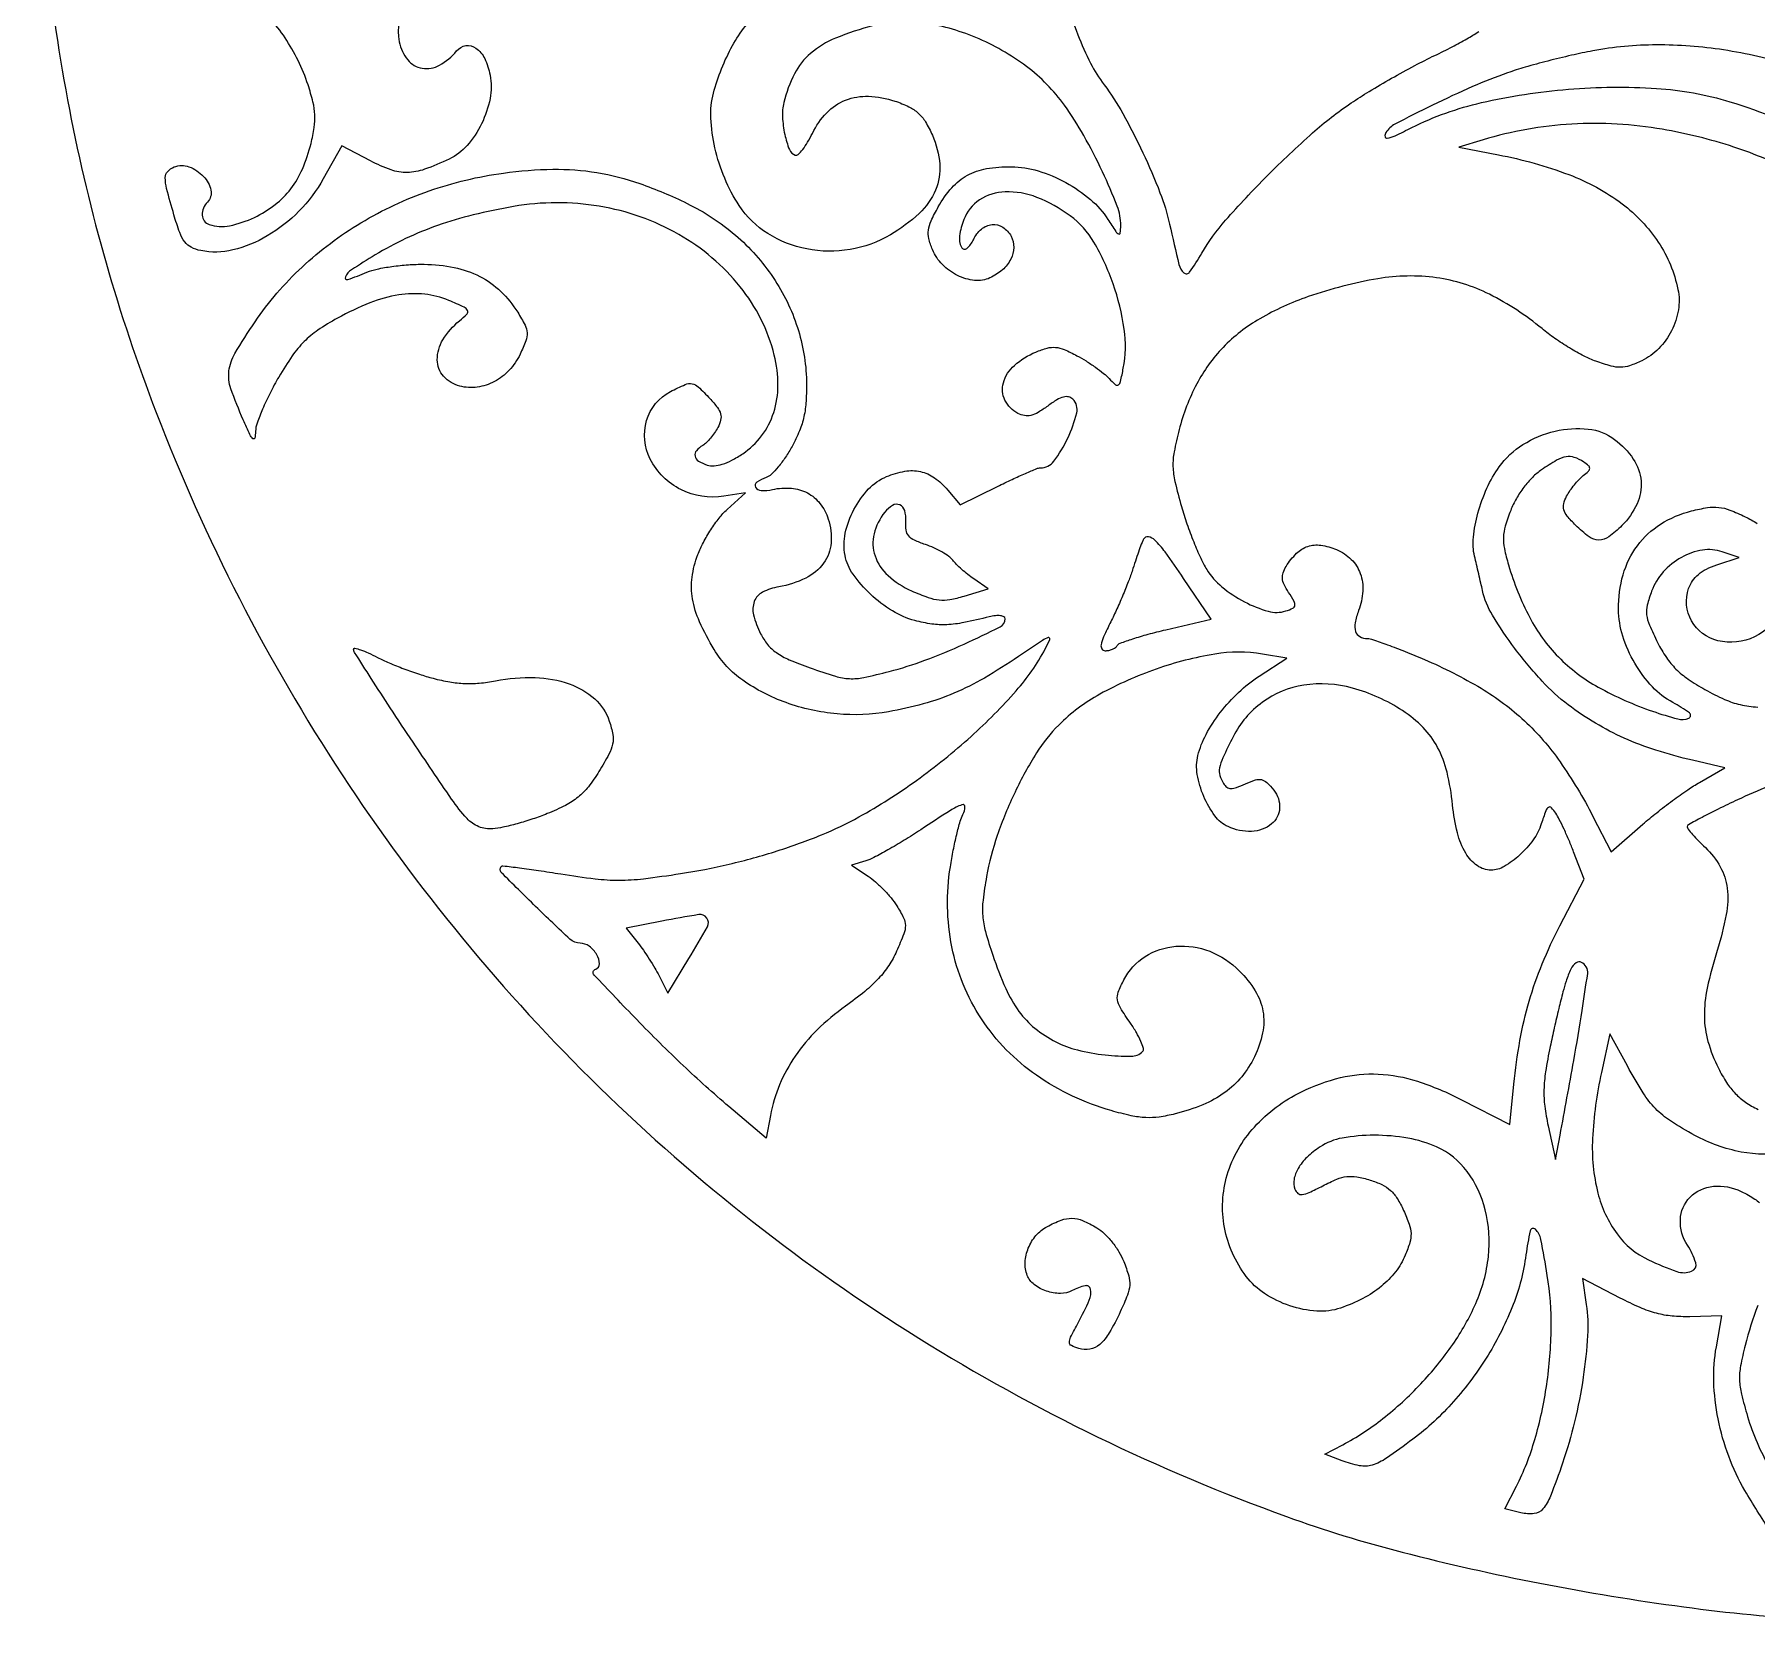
# Model space of a CAD drawing. Extents: x 110 to 728, y 29 to 646.
# Drawn here: x 109.6 to 392.4, y 29.9 to 290.1 of the extents above; entities that cross this region are included whole.
import ezdxf

# ---------------------------------------------------------------- set-up
doc = ezdxf.new("R2010")
doc.units = 0

msp = doc.modelspace()

# ---------------------------------------------------------------- linework, layer by layer
for points in [[(109.722688, 330.233605, 0.041653), (115.373704, 277.792377, 0.04429), (129.609597, 228.121982, 0.053354), (160.138071, 168.650332, 0.054177), (202.4258, 117.320261, 0.054097), (254.81626, 76.208762, 0.052894), (315.191356, 46.927019, 0.023581), (334.172711, 41.081749, 0.014873), (356.795045, 35.979335, 0.014596), (380.416446, 32.096991, 0.018319), (402.5, 29.946427, 0.018207)], [(170.93955, 295.471614, 0.218296), (169.517858, 288.918694, 0.113689), (170.922651, 285.954823, 0.188292), (173.279972, 284.575036, 0.169529), (176.147484, 285.092497, 0.091169), (178.93725, 287.42439, -0.181107), (180.459742, 288.295592, -0.198916), (182.107693, 287.907488, -0.126127), (183.557636, 286.171547, -0.064964), (184.441198, 283.461751, -0.094499), (184.429684, 279.613874, -0.065812), (183.047958, 275.484028, -0.066503), (180.66461, 271.902078, -0.102655), (177.705798, 269.67008, -0.024679), (173.669974, 268.000077, -0.080517), (170.835419, 267.477521, -0.090878), (168.172948, 267.906209, -0.036964), (164.800898, 269.391068), (160.122424, 271.878637), (157.060347, 266.452935, -0.065305), (153.065494, 261.134535, -0.06658), (147.857936, 257.066334, -0.072433), (142.215513, 254.775955, -0.110036), (136.944715, 254.661057, -0.066633), (135.369015, 255.201591, -0.116115), (134.313148, 256.081461, -0.074731), (133.481376, 257.619734, -0.0159), (132.536757, 260.521556, -0.006134), (131.338036, 264.842065, -0.065822), (131.108412, 266.64156, -0.185574), (131.505345, 267.660385, -0.117007), (132.572442, 268.389425, -0.181103), (135.002777, 268.409074, -0.115907), (137.389806, 266.841676, -0.136045), (138.597405, 264.56978, -0.256281), (138.032783, 262.632783, 0.205333), (137.17518, 260.487882, 0.317668), (138.319753, 258.950104, 0.128789), (141.669301, 258.750199, 0.063656), (145.738228, 260.115324, 0.05047), (149.135121, 262.205906, 0.066173), (151.710537, 264.777743, 0.062542), (153.624554, 268.051806, 0.039376), (155.04265, 272.2551, 0.023801), (155.571807, 274.877877, 0.050834), (155.67481, 276.939993, 0.048052), (155.360574, 279.052006, 0.01924), (154.545793, 281.862129, 0.066558), (150.782505, 289.581621, 0.080999), (145.317409, 295.469605, 0.084888)], [(247.408737, 291.607136, 0.031862), (241.144125, 289.518916, 0.081189), (237.067326, 287.033531, 0.097028), (234.420828, 283.678223, 0.060048), (232.67238, 278.953569, 0.070501), (232.447828, 276.564599, 0.04197), (232.821544, 273.726807, 0.039861), (233.573642, 271.247337, 0.225412), (234.55452, 270.327684, 0.27554), (235.031375, 270.438308, 0.035063), (235.767956, 271.253134, 0.033053), (236.577272, 272.439092, 0.021509), (237.35767, 273.903128, -0.080738), (239.708573, 277.282222, -0.107373), (242.813624, 279.351779, -0.103573), (246.586496, 279.98994, -0.070843), (250.875693, 279.208102, -0.030535), (253.203856, 278.270635, -0.073606), (254.742376, 277.238732, -0.073665), (255.915284, 275.80593, -0.030622), (257.067742, 273.579762, -0.084559), (258.262375, 268.857001, -0.120425), (257.573005, 264.603034, -0.105766), (254.880725, 260.759984, -0.054769), (250.154628, 257.244731, -0.091131), (243.532735, 254.840064, -0.089716), (236.450429, 254.927756, -0.092826), (230.045348, 257.459739, -0.106555), (225.348337, 262.049814, -0.047184), (222.955791, 266.532078, -0.042636), (221.348238, 271.536972, -0.04481), (220.680765, 276.414266, -0.076577), (221.116324, 280.492102, -0.06099), (224.244364, 288.298914, -0.083139), (228.937376, 294.236918, -0.081046)], [(278.876666, 295.912371, 0.019793), (280.921937, 290.092902, 0.023655), (283.039505, 285.412181, 0.043453), (285.256574, 281.868042, -0.034753), (288.328909, 277.14137, -0.016903), (291.611299, 270.728761, -0.016855), (294.428784, 264.167202, -0.038132), (296.002609, 259, 0.00423), (297.542198, 252.361384, 0.151242), (298.340114, 251.019797, 0.45028), (299.294492, 251.127273, 0.020601), (301.289161, 254.230443, -0.048029), (305.196652, 259.634089, -0.015144), (312.014798, 266.918534, -0.015629), (319.491805, 273.981227, -0.032724), (325.808913, 278.886303, -0.012657), (328.760416, 280.776019, -0.007016), (332.450402, 282.938784, -0.006993), (336.251401, 285.025812, -0.011196), (339.558913, 286.688293, 0.00842), (342.410921, 288.102043, 0.013109), (344.814181, 289.425142, 0.00727), (346.75353, 290.598261, 0.258604)], [(394.623396, 44.551429, -0.014577), (390.466735, 51.192069, -0.043232), (387.798205, 56.806181, -0.040211), (386.056961, 62.93242, -0.041272), (385.352689, 69.080883, -0.052885), (385.774296, 74.75849), (386.697767, 79.839327), (381.420639, 79.715772, -0.029334), (378.504366, 79.818591, -0.04189), (375.956509, 80.275972, -0.036815), (373.289217, 81.204368, -0.016905), (369.960468, 82.781061), (363.777426, 85.969904), (364.41664, 81.70732, -0.052699), (364.637455, 76.640137, -0.021654), (363.915312, 69.791301, -0.021141), (362.497905, 62.446202, -0.02545), (360.529291, 55.696678, -0.008755), (358.542881, 50.291707, -0.082542), (357.2882, 48.171815, -0.192738), (355.840471, 47.398003, -0.089227), (353.675656, 47.545269), (351.062022, 48.20125), (352.939148, 51.880721, 0.047638), (355.967976, 59.540752, 0.033927), (357.924563, 68.565045, 0.033583), (358.659224, 77.899713, 0.042908), (358.018498, 86.5, 0.008489), (356.961437, 92.406022, 0.155149), (356.053898, 94.05968, 0.582651), (355.214322, 93.805382, 0.022587), (354.508095, 89.843326, -0.060251), (352.420387, 81.720912, -0.044744), (348.292593, 73.41807, -0.043754), (342.6236, 65.776119, -0.050167), (335.942387, 59.615938, -0.010721), (331.590862, 56.488562, -0.076777), (329.264368, 55.369143, -0.122021), (327.183915, 55.260091, -0.044002), (324.3151, 56.080125), (321.5, 57.16025), (324.440626, 58.711941, 0.045446), (331.023634, 62.990857, 0.036956), (337.232451, 68.672361, 0.037152), (342.500519, 75.166045, 0.047625), (346.269962, 81.871477, 0.077254), (348.352298, 89.613629, 0.088584), (347.831145, 97.247261, 0.099252), (344.83937, 103.557465, 0.127482), (339.849599, 107.564651, 0.062631), (335.146639, 109.008745, 0.043119), (329.586064, 109.491719, 0.044085), (324.344053, 109.031035, 0.103185), (320.709393, 107.573351, 0.042249), (318.551156, 105.8582, 0.069859), (317.098436, 104.044593, 0.089606), (316.433823, 102.263427, 0.13705), (316.58761, 100.632288, 0.132191), (317.082184, 99.952919, 0.203169), (317.77185, 99.756252, 0.079141), (318.903233, 100.082866, 0.010372), (321.153856, 101.197212, -0.021503), (323.460596, 102.276108, -0.068395), (325.1026, 102.709246, -0.074461), (326.723179, 102.664969, -0.028792), (328.915162, 102.143564, -0.039308), (330.856737, 101.391233, -0.071736), (332.264667, 100.445539, -0.069129), (333.380967, 99.114984, -0.03411), (334.425339, 97.165568, -0.019898), (335.350927, 94.873795, -0.077069), (335.63983, 93.373351, -0.082957), (335.450164, 91.912977, -0.025278), (334.693148, 89.808026, -0.066846), (333.105128, 87.093186, -0.056094), (330.770419, 84.708638, -0.050866), (327.732432, 82.708492, -0.03839), (324.055528, 81.137179, -0.098443), (320.178952, 80.626971, -0.064742), (315.750058, 81.500326, -0.063678), (311.609561, 83.506472, -0.086431), (308.578239, 86.334996, -0.115522), (305.022965, 94.349256, -0.12012), (305.468914, 102.98647, -0.113112), (309.923975, 110.841047, -0.093916), (317.635073, 116.609887, -0.053759), (324.081049, 118.945336, -0.072342), (330.252503, 119.538089, -0.06703), (336.687439, 118.35024, -0.039005), (343.949622, 115.327921), (351.870888, 111.280843), (352.527198, 117.890421, -0.019901), (353.529429, 125.066334, -0.026219), (355.041936, 131.497367, -0.026808), (357.187157, 137.619791, -0.022423), (360.092133, 143.863725), (364.070571, 151.5), (362.342778, 156, 0.008625), (361.592871, 157.856752, 0.00825), (360.768596, 159.714508, 0.008215), (359.987242, 161.329861, 0.029085), (359.410122, 162.325983, 0.042493), (358.683422, 163.246638, 0.378454), (358.21009, 163.291296, 0.148002), (357.770286, 162.709637, 0.008691), (357.03063, 160.59281, -0.076254), (355.701558, 157.982744, -0.050904), (353.473546, 155.467529, -0.052404), (350.955203, 153.594692, -0.134485), (348.784191, 153, -0.156801), (346.503828, 153.733153, -0.104377), (344.636401, 155.775634, -0.0727), (343.267988, 159.128376, -0.035017), (342.470229, 163.710901, 0.03353), (341.555463, 169.059511, 0.063154), (340.004258, 173.148796, 0.0712), (337.632865, 176.395317, 0.055521), (334.250962, 179.168612, 0.076266), (326.042948, 182.870325, 0.106396), (318.027554, 183.347346, 0.120469), (311.237166, 180.537578, 0.117956), (306.446161, 174.893754, 0.006917), (304.739633, 171.407293, 0.059462), (304.190725, 169.76507, 0.12351), (304.241751, 168.550499, 0.069485), (304.855954, 167.19883, 0.096372), (305.411364, 166.611424, 0.154015), (306.062391, 166.398847, 0.090134), (306.973241, 166.555013, 0.019489), (308.458114, 167.162869, -0.02795), (310.097591, 167.801857, -0.134902), (311.087612, 167.848986, -0.138319), (311.949408, 167.383196, -0.029942), (313.102959, 166.121179, -0.18363), (314.071794, 163.172409, -0.215898), (312.747985, 160.572994, -0.161572), (309.47057, 159.361339, -0.11583), (305.611546, 160.13113, -0.127793), (303.43915, 161.894107, -0.05828), (301.614645, 165.092359, -0.057527), (300.545116, 168.715163, -0.10415), (300.654109, 171.791697, -0.062605), (301.990101, 175.256605, -0.041097), (304.319603, 178.849625, -0.039618), (307.332494, 182.172239, -0.044613), (310.721797, 184.83481), (315.251951, 187.781637), (311.251286, 188.457546, 0.083849), (303.421219, 188.458035, 0.042034), (293.808548, 185.990595, 0.041749), (284.56242, 181.875606, 0.070923), (277.803, 176.803, 0.056354), (274.162797, 172.234675, 0.028814), (270.626698, 165.801785, 0.028241), (267.712289, 158.68189, 0.038057), (265.949963, 151.94837, 0.015257), (265.368644, 148.086181, 0.049474), (265.316836, 145.498164, 0.048195), (265.774011, 142.914967, 0.013939), (266.969901, 139.040182, 0.022347), (269.100167, 133.579024, 0.053273), (271.272718, 129.811317, 0.065232), (273.887593, 127.058912, 0.051382), (277.334215, 124.810324, 0.058648), (280.877668, 123.483723, 0.03266), (285.422637, 122.676524, 0.028441), (289.678145, 122.448177, 0.197832), (291.5639, 123.231887, 0.272886), (291.695402, 123.739476, 0.031023), (291.282323, 124.902323, 0.030634), (290.565317, 126.332917, 0.020043), (289.57573, 127.890722, -0.013001), (287.928337, 130.405106, -0.101016), (287.446261, 131.714914, -0.130666), (287.582169, 132.962079, -0.027218), (288.493594, 134.987613, -0.132315), (291.988333, 138.812289, -0.122734), (297.032961, 140.501382, -0.113966), (302.584836, 139.673078, -0.102948), (307.448043, 136.48529, -0.058311), (310.064854, 133.174879, -0.094743), (311.335303, 129.835114, -0.095849), (311.276672, 126.290284, -0.060872), (309.937437, 122.370763, -0.059636), (307.837815, 119.09485, -0.06454), (305.073009, 116.504699, -0.058083), (301.484718, 114.507637, -0.036401), (296.917333, 112.998856, -0.02658), (294.282544, 112.483562, -0.047604), (292.081196, 112.384759, -0.041302), (289.69938, 112.703031, -0.015327), (286.417333, 113.52727, -0.08286), (274.148201, 119.333963, -0.095334), (265.111424, 128.591726, -0.096993), (260.258782, 140.402275, -0.088953), (260.008538, 153.553446, -0.00915), (260.493367, 156.268446, -0.010328), (261.060196, 158.855853, -0.009644), (261.628707, 161.031355, -0.054178), (262.07751, 162.144829, 0.115768), (262.404349, 163.369071, 0.53009), (261.913679, 163.724066, 0.054766), (260.02196, 162.791612, 0.003979), (255.134483, 159.621916, -0.007948), (252.42097, 157.892552, -0.008906), (249.753954, 156.316624, -0.008312), (247.440858, 155.055188, -0.04625), (246.134296, 154.517805), (243.768592, 153.791779), (246.529271, 151.980798, -0.035432), (247.725935, 151.068427, -0.020104), (249.043871, 149.809642, -0.019995), (250.275955, 148.427782, -0.030944), (251.212913, 147.132707, -0.023674), (252.340777, 145.149551, -0.119009), (252.63313, 143.916834, -0.092161), (252.371016, 142.537938, -0.011206), (251.182763, 139.680262, -0.04267), (249.902931, 137.347318, -0.040706), (248.227558, 135.225733, -0.03363), (245.947548, 133.085535, -0.016691), (242.796563, 130.674371, 0.038905), (238.161804, 126.789886, 0.048335), (234.544845, 122.485853, 0.051179), (231.980371, 117.791739, 0.053656), (230.472274, 112.747822), (229.776601, 108.995645), (223.638301, 114.211136, -0.013257), (216.154305, 120.919629, -0.010866), (208.511277, 128.46627, -0.003927), (201.527998, 135.781889, -0.547391), (201.774554, 136.758185, 0.326853), (202.389466, 137.624577, 0.131897), (201.969924, 139.101005, 0.096014), (200.71332, 140.503509, 0.16363), (199.236822, 141, -0.18983), (197.559026, 141.660803, -0.005511), (191.923095, 147.032651, -0.004043), (186.284384, 152.616612, -0.413275), (186.285992, 153.619325, -0.230589), (186.557546, 153.71299, -0.001356), (189.27128, 153.375237, -0.005245), (192.390884, 152.945078, -0.003268), (196.038901, 152.378611, 0.010166), (201.714383, 151.577335, 0.030569), (205.618042, 151.347518, 0.029194), (209.61574, 151.590419, 0.008634), (215.693354, 152.424109, 0.019298), (223.713271, 153.984634, 0.019241), (231.596957, 156.16012, 0.020147), (238.860581, 158.795199, 0.029369), (245, 161.738351, 0.029483), (254.461147, 167.73202, 0.027382), (263.399379, 174.936259, 0.028763), (270.825558, 182.440877, 0.057365), (275.591797, 189.289023, 0.026214), (276.338228, 190.870401, 0.625181), (276.086384, 191.152459, 0.078902), (275.110482, 190.701334, 0.002116), (271.177445, 188.040999, -0.01866), (265.589339, 184.52481, -0.030676), (260.593264, 182.030907, -0.032586), (255.554156, 180.268196, -0.024892), (249.854187, 178.984123, -0.065616), (241.403119, 178.639467, -0.06312), (233.0332, 180.479148, -0.067617), (225.939503, 184.14931, -0.104211), (221.244443, 189.182682, -0.029249), (218.838109, 193.754674, -0.063919), (217.676488, 197.532128, -0.07584), (217.608603, 201.052161, -0.058241), (218.55549, 204.784471, -0.031009), (219.452007, 206.75586, -0.021687), (220.691026, 208.860028, -0.021959), (222.060107, 210.779984, -0.041847), (223.347377, 212.170098), (226.374611, 214.93505), (222.819096, 214.358069, -0.157704), (215.773126, 215.437066, -0.159912), (210.740828, 220.434552, -0.190727), (210.139312, 226.760483, -0.205685), (214.058757, 231.530385, -0.015894), (216.473985, 232.683589, -0.148415), (217.606518, 232.818999, -0.147377), (218.626929, 232.302812, -0.015605), (220.520512, 230.383366, -0.023892), (221.762457, 228.907781, -0.096167), (222.283185, 227.857057, -0.129315), (222.294333, 226.858745, -0.059305), (221.826779, 225.633366, -0.02976), (221.299074, 224.75796, -0.024622), (220.638921, 223.891767, -0.025316), (219.952396, 223.156422, -0.058972), (219.354015, 222.70031, 0.08156), (218.30914, 221.826911, 0.236668), (218.085368, 220.939482, 0.202311), (218.664059, 220.123739, 0.061884), (220.066893, 219.478769, 0.097541), (221.204852, 219.349786, 0.056072), (222.564081, 219.616311, 0.044668), (224.13361, 220.270541, 0.025104), (225.912252, 221.323233, 0.086037), (229.017964, 224.253006, 0.083215), (231.00003, 228.089729, 0.077571), (231.709567, 232.602161, 0.062031), (231.106071, 237.493032, 0.108498), (225.492177, 248.743954, 0.093716), (215.418618, 257.314147, 0.088626), (202.37622, 261.946211, 0.084203), (188.291445, 261.896321, 0.017145), (181.642439, 260.508036, 0.024045), (175.828185, 258.784351, 0.025908), (170.562901, 256.631785, 0.026249), (165.572201, 253.954533, 0.008722), (161.692899, 251.509912, 0.13763), (160.675877, 250.344486, 0.662039), (161.05708, 249.91475, 0.018175), (164.217935, 251.107232, -0.046878), (165.896658, 251.632809, -0.017621), (168.325407, 252.060951, -0.017275), (171.018888, 252.344003, -0.020111), (173.591962, 252.421067, -0.047919), (178.560397, 251.892227, -0.068026), (182.747453, 250.422186, -0.072395), (186.195569, 247.970805, -0.063751), (188.975983, 244.53886, -0.018969), (190.181346, 242.412205, -0.105628), (190.525751, 241.154246, -0.106434), (190.324649, 239.869866, -0.019399), (189.367682, 237.644848, -0.076934), (187.588226, 235.035635, -0.083309), (185.145858, 233.169432, -0.087349), (182.332114, 232.261992, -0.0962), (179.47612, 232.416638, -0.151096), (176.818346, 234.030915, -0.181363), (175.776974, 236.746214, -0.140429), (176.695906, 240.045522, -0.083601), (179.396821, 243.140672, 0.023717), (180.658082, 244.278338, 0.327958), (180.747876, 244.850609, 0.16811), (180.199533, 245.371282, 0.006856), (177.66572, 246.480711, 0.073824), (173.699665, 247.500225, 0.065622), (169.439417, 247.385916, 0.055068), (164.723629, 246.091409, 0.031516), (159.379752, 243.56947, 0.022869), (156.16288, 241.598596, 0.047814), (153.902195, 239.729087, 0.045241), (151.962567, 237.397332, 0.018511), (149.75, 233.918013, 0.014711), (148.309264, 231.280608, 0.016404), (147.080813, 228.655902, 0.015895), (146.183431, 226.363728, 0.078453), (145.929363, 225.004456, -0.040593), (145.806978, 223.889606, -0.589111), (145.507393, 223.791799, -0.096123), (145.016856, 224.464645, -0.005163), (143.916697, 226.876376, -0.020261), (141.886234, 232.002645, -0.114528), (141.569792, 234.906255, -0.104341), (142.545656, 237.779271, -0.015453), (145.850081, 242.977177, -0.05614), (153.561959, 251.961403, -0.052497), (163.243981, 259.236478, -0.051369), (174.440599, 264.464623, -0.049209), (186.630354, 267.394302, -0.030818), (194.768012, 268.013239, -0.044556), (201.956767, 267.474832, -0.043862), (209.019675, 265.660268, -0.028668), (216.782701, 262.410425, -0.0638), (224.721382, 257.195504, -0.067555), (230.915092, 250.236168, -0.069451), (234.900695, 242.062076, -0.074077), (236.380582, 233.288728, -0.019142), (236.317479, 229.977665, -0.039754), (235.96536, 227.419786, -0.043367), (235.238471, 225.094238, -0.027584), (234.017363, 222.53228, -0.022631), (232.937142, 220.751212, -0.025933), (231.744838, 219.157473, -0.026364), (230.607526, 217.928952, -0.116494), (229.767363, 217.426164, 0.073879), (228.2379, 216.678232, 0.382953), (228.03523, 215.839283, 0.269107), (228.944168, 215.281231, 0.06034), (230.826276, 215.461844, -0.074169), (233.900449, 215.671635, -0.102388), (236.548361, 214.898754, -0.106316), (238.602556, 213.1689, -0.085279), (239.963371, 210.610987, -0.100704), (240.429016, 206.68463, -0.137774), (239.192766, 203.365175, -0.122528), (236.258543, 200.910611, -0.070537), (231.847974, 199.48834, 0.0753), (229.186989, 198.602333, 0.184065), (227.82446, 197.095075, 0.157778), (227.695966, 194.881302, 0.052099), (228.855021, 191.793597, 0.055844), (230.004943, 190.018282, 0.070419), (231.443962, 188.694156, 0.050318), (233.557528, 187.532132, 0.0152), (236.974902, 186.199831, 0.011202), (241.142987, 184.823491, 0.062568), (243.456377, 184.422665, 0.0635), (245.782442, 184.609716, 0.011738), (249.974902, 185.593767, 0.025594), (255.836709, 187.440473, 0.01761), (262.276608, 190.099612, 0.009254), (268.178777, 192.916659, 0.284032), (269, 194.245685, 0.277849), (268.802873, 194.573037, 0.092051), (268.245453, 194.7474, 0.059483), (267.404694, 194.748031, 0.031969), (266.383337, 194.560075, -0.011676), (262.228536, 193.619837, -0.03738), (259.412137, 193.267441, -0.047858), (256.969474, 193.379623, -0.030383), (254.177103, 193.952311, -0.072139), (250.495354, 195.539671, -0.049959), (246.882627, 198.291363, -0.051324), (244.038333, 201.550869, -0.105839), (242.714554, 204.647082, -0.101968), (242.751121, 208.267567, -0.068071), (244.174567, 212.17603, -0.068298), (246.587558, 215.544721, -0.104642), (249.532114, 217.577865, -0.055344), (252.530265, 218.456915, -0.097989), (255.097114, 218.403711, -0.101403), (257.390829, 217.384365, -0.062543), (259.568693, 215.374779), (261.637386, 212.921922), (267.762606, 215.960961, -0.005439), (270.174682, 217.125195, -0.007646), (272.35324, 218.107282, -0.004829), (274.19578, 218.883184, -0.097535), (274.788925, 219, 0.23644), (276.991614, 220.103285, 0.049893), (279.279284, 223.899112, 0.050043), (280.753573, 228.031579, 0.262833), (280.131102, 230.268898, 0.141527), (279.431795, 230.654764, 0.121949), (278.590056, 230.638199, 0.071949), (277.500247, 230.169674, 0.021744), (276.002749, 229.160154, -0.024736), (274.428134, 228.112288, -0.073382), (273.231828, 227.618843, -0.102278), (272.183822, 227.575995, -0.082288), (271.113533, 227.939239, -0.154213), (268.971467, 230.133402, -0.1896), (268.70871, 232.962307, -0.142795), (270.531759, 235.832945, -0.08234), (274.033882, 238.014034, -0.031021), (275.91807, 238.660841, -0.089391), (277.288449, 238.784987, -0.079803), (278.703571, 238.427819, -0.021423), (280.798753, 237.417441, -0.016863), (282.291826, 236.550828, -0.013995), (283.820934, 235.532289, -0.014227), (285.170074, 234.519278, -0.0366), (286.065326, 233.692478, 0.023348), (287.125147, 232.660374, 0.348314), (287.60786, 232.633741, 0.186414), (287.957536, 233.159426, 0.008233), (288.405149, 235.34609, 0.081991), (288.545258, 241.763594, 0.04852), (286.729541, 249.223563, 0.049035), (283.581509, 256.02104, 0.100535), (279.674048, 260.368937, 0.065374), (274.23148, 263.397164, 0.103653), (268.993171, 264.299647, 0.136208), (264.807684, 262.974098, 0.159435), (262.208195, 259.740615, 0.053991), (261.526273, 257.103525, 0.149804), (261.813535, 255.231069, 0.485865), (262.707153, 255.034407, 0.114329), (263.795727, 256.451015, -0.108478), (265.098084, 258.186999, -0.155979), (266.853965, 258.932653, -0.16745), (268.624647, 258.499896, -0.127655), (269.987674, 257.023032, -0.13067), (270.419252, 255.192423, -0.111313), (269.926935, 253.264767, -0.095694), (268.555868, 251.507514, -0.0726), (266.496662, 250.180433, -0.133337), (263.997223, 249.770877, -0.088968), (261.193721, 250.57753, -0.083711), (258.694458, 252.379433, -0.096901), (257.074125, 254.821045, -0.036991), (256.470462, 256.650313, -0.095342), (256.394728, 258.033653, -0.076343), (256.835871, 259.523875, -0.017961), (258.030535, 261.840541, -0.052567), (260.261744, 264.985323, -0.086657), (262.797798, 267.018601, -0.083658), (265.939014, 268.115633, -0.04602), (270.009153, 268.430032, -0.069905), (274.411702, 267.744526, -0.051424), (278.971283, 265.833904, -0.051737), (283.012239, 263.051823, -0.073858), (285.869453, 259.774479, 0.00502), (287.161062, 257.801386, 0.135386), (287.630054, 257.396632, 0.514663), (287.909983, 257.552384, 0.026261), (287.983153, 258.771957, 0.094915), (287.397747, 261.955609, 0.0166), (284.9878, 267.587904, 0.018889), (281.922972, 273.54337, 0.0277), (278.752321, 278.50707, 0.076102), (272.498396, 284.883039, 0.061895), (264.182832, 289.638889, 0.064128), (255.305164, 292.07487, 0.099772)], [(398.091534, 285.019144, 0.037488), (386.964961, 287.589898, 0.038629), (375.921188, 288.418649, 0.045702), (365.5, 287.439751, 0.009825), (361.998917, 286.713084, 0.0069), (358.0875, 285.763772, 0.006965), (354.366912, 284.750754, 0.014453), (351.5, 283.836626, 0.01827), (345.73445, 281.573125, 0.011439), (339.155082, 278.527648, 0.006365), (333.002796, 275.409278, 0.134647), (331.515388, 274.024898, 0.172305), (331.371816, 273.358866, 0.432755), (331.731253, 273.099532, 0.061108), (333.020811, 273.51816, 0.006922), (335.789838, 274.855084, -0.05989), (347.206195, 278.945059, -0.035813), (361.474322, 281.142013, -0.035771), (375.948369, 281.281976, -0.058588), (388, 279.102851, -0.048953), (403.106, 272.827073, -0.058449)], [(398.780348, 267.271915, 0.04705), (388.644202, 271.662613, 0.035918), (376.903862, 274.572237, 0.028719), (369.48703, 275.419255, 0.028692), (362.019718, 275.411184, 0.028854), (354.64382, 274.550657, 0.029839), (347.5, 272.851621), (343.5, 271.644214), (350, 270.387239, -0.041706), (361.544051, 267.137743, -0.071489), (370.302798, 262.347301, -0.086158), (376.247366, 256.038546, -0.094892), (379.471119, 248.296873, -0.092913), (379.538551, 244.936992, -0.076131), (378.41651, 241.519044, -0.075621), (376.312839, 238.573083, -0.089402), (373.53305, 236.582708, -0.027831), (371.538997, 235.769056, -0.080252), (370.07252, 235.514897, -0.070039), (368.489966, 235.719225, -0.017735), (366.009669, 236.496588, -0.034877), (364.065808, 237.338935, -0.016275), (361.669921, 238.682819, -0.016034), (359.237401, 240.261952, -0.021595), (357.149346, 241.852746, 0.0572), (348.520288, 247.505641, 0.082555), (339.824818, 250.204429, 0.0762), (330.209982, 250.051536, 0.041696), (318.766922, 247.113194, 0.047172), (310.838201, 243.486837, 0.06935), (304.801845, 238.785363, 0.072408), (300.45984, 232.78035, 0.057043), (297.573319, 225.282947, 0.015717), (296.74945, 221.634991, 0.055337), (296.557213, 219.240893, 0.050494), (296.885813, 216.75341, 0.011575), (297.958059, 212.646659, 0.014146), (298.855817, 209.81314, 0.011728), (299.966311, 206.850034, 0.011898), (301.112979, 204.181322, 0.031), (302.098943, 202.339907, 0.082494), (304.59407, 199.484646, 0.051262), (308.310827, 197.019919, 0.05242), (312.188565, 195.478397, 0.146271), (315.085763, 195.52722, 0.032814), (316.243844, 195.980314, 0.2509), (316.581482, 196.433226, 0.169571), (316.45761, 197.08793, 0.014276), (315.543069, 198.574613, -0.031859), (314.808605, 199.868328, -0.089411), (314.527539, 200.867166, -0.106566), (314.63607, 201.79553, -0.057448), (315.132485, 202.840534, -0.058068), (316.851608, 204.991586, -0.115032), (318.701746, 206.129682, -0.117685), (320.834827, 206.318155, -0.062485), (323.404922, 205.604173, -0.096285), (325.827297, 203.990113, -0.111301), (327.319818, 201.658342, -0.103751), (327.728637, 198.776458, -0.074507), (327.034145, 195.589808, 0.042267), (326.459598, 193.582986, 0.125052), (326.537022, 192.16267, 0.19405), (327.229914, 191.317314, 0.125872), (328.470402, 191, -0.082629), (329.345172, 190.854444, -0.005345), (331.784449, 189.990333, -0.007678), (334.678663, 188.87941, -0.005642), (337.853194, 187.562836, -0.033147), (347.151939, 182.831262, -0.053159), (354.268474, 177.497388, -0.053085), (360.107097, 170.777265, -0.032949), (365.515247, 161.823832), (368.530494, 155.996625), (373.701457, 160.520058, -0.011767), (375.984899, 162.424598, -0.008936), (378.572726, 164.407294, -0.009048), (381.068465, 166.180738, -0.020787), (383.023149, 167.401148), (387.173879, 169.758806), (381.836939, 171.016856, -0.019652), (375.834527, 172.683233, -0.027509), (370.636313, 174.670197, -0.029234), (365.940559, 177.106268, -0.027428), (361.455727, 180.121177, -0.044547), (357.170561, 184.000525, -0.025632), (352.708981, 189.354036, -0.02495), (349.013619, 194.830045, -0.080732), (347.380899, 198.886862, 0.00113), (347.104193, 200.102685, 0.000593), (346.754837, 201.613641, 0.00059), (346.393152, 203.161227, 0.000907), (346.076039, 204.5, -0.085691), (345.877967, 207.618449, -0.040437), (346.635679, 211.593332, -0.038977), (348.112943, 215.676904, -0.048475), (350.124857, 219.175346, -0.09937), (354.01847, 222.831313, -0.080803), (359.311608, 225.035514, -0.085276), (364.751653, 225.37973, -0.134712), (369.075139, 223.679075, -0.084005), (372.137988, 220.460457, -0.127961), (373.412148, 216.840618, -0.130031), (372.752185, 213.101418, -0.08825), (370.264596, 209.537323, -0.038198), (368.093837, 207.675115, -0.162013), (366.486445, 207.157658, -0.158884), (364.870674, 207.701947, -0.036351), (362.660983, 209.611744, -0.022011), (361.293692, 211.105027, -0.099492), (360.730985, 212.137419, -0.138964), (360.70679, 213.122933, -0.059503), (361.187963, 214.361744, -0.02816), (361.739677, 215.270461, -0.01955), (362.458266, 216.233493, -0.019775), (363.223468, 217.106498, -0.03795), (363.913343, 217.730997, 0.024021), (364.770256, 218.464369, 0.196506), (364.979123, 218.923635, 0.226452), (364.791919, 219.358353, 0.032278), (364, 219.965684, 0.063487), (362.455399, 220.736542, 0.130141), (361.116212, 220.840226, 0.086829), (359.554244, 220.261583, 0.018183), (357.08012, 218.695334, 0.046412), (355.58844, 217.45542, 0.03369), (354.168465, 215.827222, 0.032791), (352.936916, 213.964912, 0.036519), (352.008473, 212.021671, 0.020785), (351.123455, 209.447496, 0.062431), (350.818954, 207.617491, 0.061753), (350.97396, 205.757965, 0.020016), (351.648823, 203.076337, 0.048559), (355.124238, 194.465418, 0.074485), (359.850646, 187.974127, 0.072349), (366.380929, 183.027188, 0.043151), (375.30869, 179.06582, 0.017767), (379.430623, 177.809546, 0.167918), (381.246576, 177.941302, 0.58044), (381.343238, 178.786947, 0.03471), (378.639959, 180.494561, -0.081), (375.268557, 183.087674, -0.056324), (372.39057, 186.94524, -0.055686), (370.41368, 191.405651, -0.0736), (369.710884, 195.788421, -0.072012), (370.464368, 201.476054, -0.090851), (372.801424, 206.232603, -0.09293), (376.622714, 209.775224, -0.079057), (381.685436, 211.942376, -0.022256), (384.325227, 212.483455, -0.066231), (386.167053, 212.530239, -0.065104), (387.974482, 212.093869, -0.020983), (390.50869, 210.995793, -0.03296), (392.468451, 209.882184, -0.040639)], [(396.324084, 195.553422, -0.172317), (392.040071, 191.276718, -0.171694), (386.010878, 190.652348, -0.207684), (381.704349, 193.901984, -0.215419), (381.223835, 199.198848, -0.066662), (381.867426, 200.475276, -0.066698), (382.824095, 201.537121, -0.059027), (384.133449, 202.406883, -0.037226), (385.829994, 203.112208), (389.5, 204.32672), (386.751203, 205.246292, 0.121267), (383.49727, 205.512003, 0.087273), (380.039985, 204.312394, 0.083034), (377.050508, 201.925546, 0.093497), (375.146661, 198.784319, 0.028114), (374.433861, 196.497978, 0.090695), (374.33069, 194.915566, 0.073385), (374.785441, 193.221781, 0.014328), (376.127366, 190.352448, 0.032013), (377.565783, 187.898116, 0.048815), (379.139598, 185.997724, 0.045321), (381.139669, 184.343659, 0.023352), (383.905212, 182.633918, 0.021224), (387.130278, 181.017632, 0.049336), (389.691424, 180.158809, 0.043605), (392.557155, 179.761402, 0.01357)], [(394.388715, 166.757815, 0.011846), (389.25, 164.531127, 0.005742), (386.08746, 163.026521, 0.009156), (383.423437, 161.660315, 0.003635), (381.199912, 160.447195, 0.272478), (381, 160.107591, 0.17002), (381.126926, 159.745112, 0.010419), (381.870752, 158.852043, 0.014547), (382.828639, 157.812217, 0.010196), (383.964261, 156.695719, -0.076517), (386.424849, 153.535385, -0.098912), (387.549441, 150.044198, -0.075911), (387.388175, 145.697706, -0.028964), (385.905647, 139.806441, 0.022779), (384.275374, 133.650662, 0.056055), (383.802843, 129.004281, 0.067043), (384.401885, 124.88837, 0.046226), (386.111214, 120.491766, 0.028298), (387.461989, 118.131315, 0.047691), (388.880504, 116.346921, 0.050696), (390.545116, 114.937644, 0.037258), (392.636496, 113.721422, 0.026328)], [(397.417608, 106.721898, -0.093585), (389.84497, 106.742681, -0.077419), (382.237974, 109.466995, -0.018957), (378.245515, 111.840385, -0.056466), (375.789767, 113.855108, -0.052715), (373.757178, 116.444072, -0.014959), (371.164185, 120.866155), (368.296613, 126.10992), (366.90742, 119.80496, 0.041581), (365.446269, 108.945983, 0.074459), (366.325176, 100.006674, 0.096256), (369.463437, 93.31576, 0.125884), (374.655239, 89.032033, 0.025652), (379.285991, 87.138745, 0.176155), (381.706802, 87.167584, 0.395862), (382.391144, 88.561843, 0.070866), (381.039497, 91.43979, -0.154262), (379.859696, 95.629876, -0.190457), (381.4576, 99.326002, -0.176496), (385.283862, 101.113067, -0.135462), (389.856, 100.272879, -0.01466), (391.062818, 99.644077, -0.021249), (392.085792, 99.01386, -0.017715), (392.866134, 98.444824, -0.216928)], [(392.573382, 81.556725, 0.026393), (390.501651, 75.006371, 0.016962), (389.748692, 71.633351, 0.05484), (389.574316, 69.347562, 0.051497), (389.89587, 67.003598, 0.013692), (390.891149, 63.359512, 0.056492), (394.515986, 54.94747, 0.08561)]]:
    msp.add_lwpolyline(points, format="xyb")
for points in [[(249.244834, 211.75, 0.108716), (247.48336, 208.178429, 0.143471), (247.640008, 204.570566, 0.128488), (249.780895, 201.330968, 0.078859), (253.646216, 198.832297, 0.017848), (256.343439, 197.752554, 0.061178), (258.18118, 197.336035, 0.069835), (259.933768, 197.404011, 0.028229), (262.265974, 197.961541), (266.231408, 199.149615), (263.865704, 200.778916, -0.016989), (262.879613, 201.50865, -0.013808), (261.872938, 202.354285, -0.014035), (260.988204, 203.185731, -0.034925), (260.403872, 203.853918, 0.075651), (259.752652, 204.486719, 0.025195), (258.629845, 205.205865, 0.024419), (257.287366, 205.888565, 0.025509), (255.903872, 206.426155, -0.027837), (254.103833, 207.135261, -0.111467), (253.169122, 207.850193, -0.139054), (252.742792, 208.806167, -0.053092), (252.688264, 210.276345, 0.085825), (252.510039, 212.013826, 0.227027), (251.707006, 212.929533, 0.237785), (250.523893, 212.855465, 0.091909)], [(291.722955, 207.302786, 0.039437), (291.478293, 206.785517, 0.004393), (291.025424, 205.560819, 0.005324), (290.513958, 204.09043, 0.004291), (289.994796, 202.5, -0.014813), (289.340346, 200.629479, -0.007208), (288.400168, 198.279688, -0.007142), (287.350727, 195.860515, -0.01024), (286.346636, 193.75, 0.009484), (285.176035, 191.299053, 0.058764), (284.752334, 189.972765, 0.193188), (284.882449, 189.295669, 0.255147), (285.424137, 189, 0.052183), (286.020354, 189.062395, 0.048461), (286.606493, 189.247178, 0.051885), (287.097129, 189.518994, 0.102262), (287.402014, 189.841456, -0.169261), (287.897155, 190.243397, -0.007953), (289.96195, 190.952095, -0.01236), (292.488727, 191.706132, -0.008501), (295.386409, 192.440737), (302.850756, 194.198562), (298.313872, 200.849281, 0.005962), (295.26161, 205.211021, 0.043385), (293.599081, 207.14832, 0.154375), (292.532799, 207.687988, 0.312725)], [(175.101916, 184.473115, 0.022106), (177.820401, 183.883127, 0.032367), (180.254343, 183.627116, 0.032913), (182.670064, 183.689246, 0.023981), (185.331257, 184.062822, -0.053064), (191.840877, 184.593823, -0.07907), (197.449015, 183.559122, -0.097104), (201.624898, 181.090693, -0.131897), (204.017358, 177.447404, -0.033972), (204.578883, 175.256119, -0.096878), (204.562869, 173.688749, -0.073473), (203.947939, 172.004405, -0.014074), (202.312453, 169.180012, -0.027917), (200.575947, 166.689321, -0.055737), (198.895742, 164.977309, -0.053034), (196.8234, 163.627125, -0.023068), (193.826029, 162.269297, -0.014351), (191.436225, 161.395534, -0.012445), (188.884499, 160.614757, -0.012614), (186.53776, 160.023483, -0.035443), (184.864226, 159.769297, -0.117129), (182.586798, 160.121229, -0.110717), (180.656585, 161.461829, -0.035675), (178.115667, 164.656593, -0.002582), (171.786268, 174, -0.002027), (168.060148, 179.611163, -0.003203), (164.915291, 184.456223, -0.000797), (162.203271, 188.708545, -0.129915), (162.036268, 189.233949, -0.49471), (162.240545, 189.406484, -0.027345), (163.173724, 189.146075, -0.025048), (164.442668, 188.643805, -0.013377), (165.959389, 187.90415, 0.020094), (167.84635, 187.015106, 0.010276), (170.278254, 186.044987, 0.010194), (172.828628, 185.146749, 0.015083)], [(212.649924, 144.635182), (206.799848, 143.5), (208.754115, 141, -0.014673), (209.609059, 139.837568, -0.008614), (210.566163, 138.400569, -0.008612), (211.474379, 136.929551, -0.014505), (212.1785, 135.661512), (213.648618, 132.823023), (217.074309, 138.475387, 0.009286), (220.115962, 143.711044, 0.290427), (220.033634, 145.139288, 0.283174), (218.69941, 145.697132, 0.008945)], [(361.099957, 134.75, 0.014684), (360.592415, 133.014794, 0.004078), (359.899078, 130.265506, 0.004113), (359.164878, 127.13906, 0.004302), (358.493553, 124.047466, 0.012024), (357.736424, 119.914271, 0.032789), (357.464675, 116.954949, 0.038258), (357.601037, 114.25497, 0.022085), (358.155269, 111.047466), (359.368242, 105.5), (360.115768, 109.5, 0.001815), (362.358055, 121.744339, 0.005725), (363.737369, 129.974815, 0.003005), (364.646342, 136.0473, 0.175816), (364.421172, 137.127546, 0.144727), (363.606205, 137.856528, 0.272349), (362.755487, 137.78019, 0.126857), (361.901327, 136.760179, 0.032723)], [(284.066492, 94.301651, -0.059222), (285.278632, 93.376597, -0.031754), (286.545629, 91.980994, -0.031126), (287.673373, 90.372291, -0.042168), (288.468766, 88.786459, -0.023599), (289.285643, 86.427946, -0.088641), (289.455982, 84.877352, -0.077624), (289.090174, 83.259299, -0.015533), (287.911784, 80.535715, -0.021999), (286.094939, 77.074632, -0.079666), (284.523599, 75.156665, -0.135), (282.916303, 74.366249, -0.124638), (281.077195, 74.475499, -0.04256), (279.885804, 74.968572, -0.277354), (279.55973, 75.497772, -0.119922), (279.75492, 76.340548, -0.006428), (281.029207, 78.793309, 0.018019), (282.820534, 82.445791, 0.15501), (283.021775, 84.22922, 0.422497), (282.142834, 84.800176, 0.067098), (279.999733, 83.999857, -0.125719), (278.074659, 83.526164, -0.079884), (275.78641, 83.91491, -0.081159), (273.770888, 84.989118, -0.139075), (272.637277, 86.502859, -0.105139), (272.296706, 88.655654, -0.083081), (272.808777, 90.962995, -0.080973), (274.06414, 93.030128, -0.091689), (275.865593, 94.488591, -0.033978), (278.207574, 95.562027, -0.096456), (279.970157, 95.863726, -0.095308), (281.729526, 95.483517, -0.032684)]]:
    msp.add_lwpolyline(points, format="xyb", close=True)

doc.saveas('drawing.dxf')
